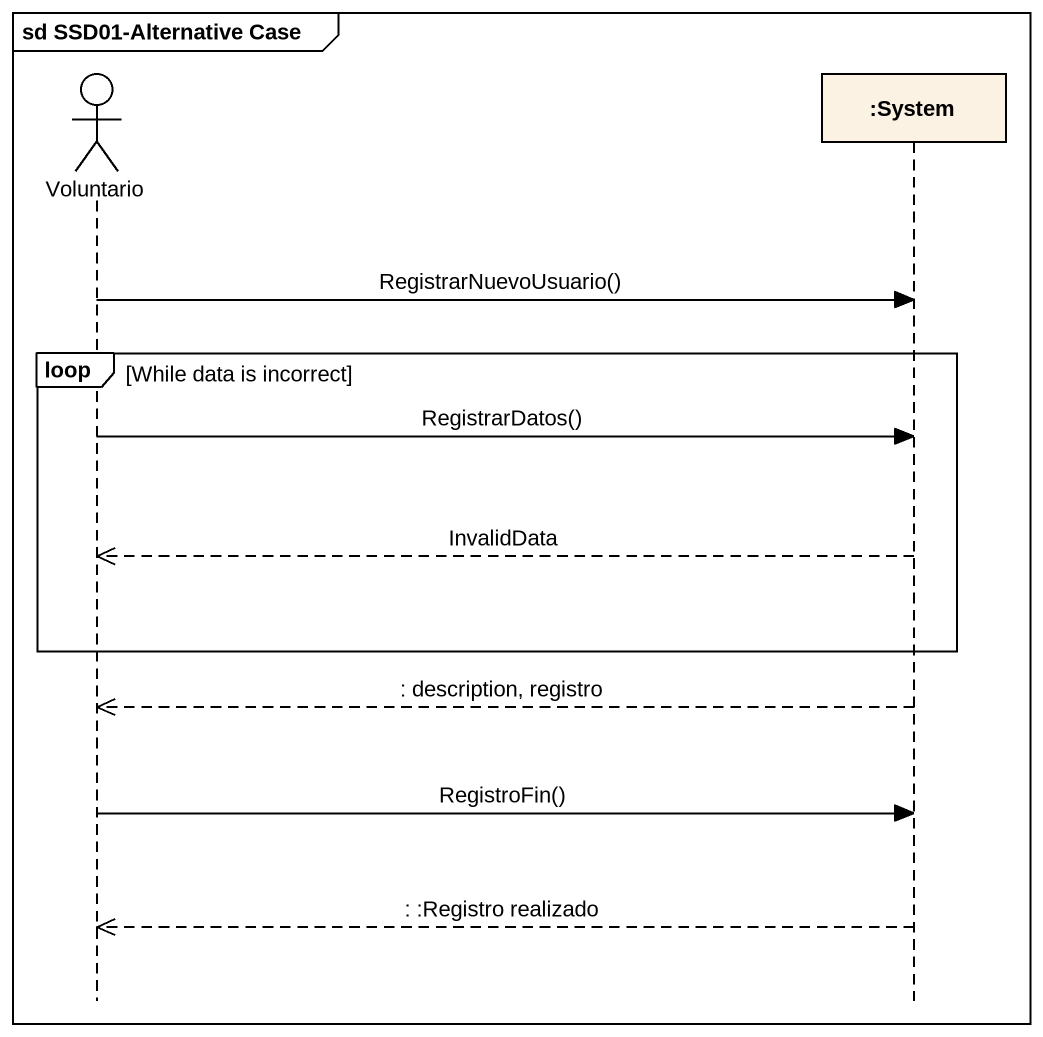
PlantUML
@startuml
mainframe sd SSD01-Alternative Case
hide footbox
actor Voluntario
participant ":System" as System

Voluntario -> System : RegistrarNuevoUsuario()
loop While data is incorrect
  Voluntario -> System : RegistrarDatos()
  System -->> Voluntario : InvalidData
end
System -->> Voluntario : : description, registro
Voluntario -> System : RegistroFin()
System -->> Voluntario : : :Registro realizado
@enduml
